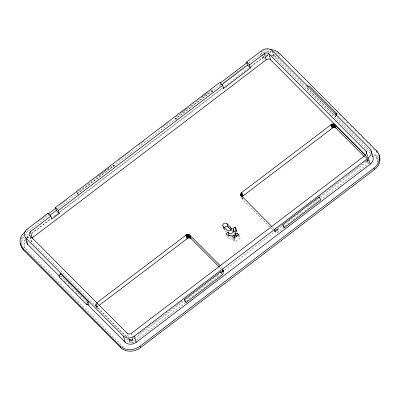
<?xml version="1.0" encoding="UTF-8"?>
<svg xmlns="http://www.w3.org/2000/svg" width="400" height="400" viewBox="0 0 400 400"><rect width="100%" height="100%" fill="white"/><g stroke="black" fill="none" stroke-linecap="round" stroke-linejoin="round"><path stroke-width="0.3" stroke-dasharray="2 1.5" d="M96.59 307.77L95.66 305.025L96.035 303.625L97.295 307.06L96.94 307.99L95.68 304.55M221.895 270.585L223.155 274.02L223.85 272.205L222.505 268.315M241.975 197.58L242.53 199.295L270.895 227.775M123.585 347.215L26.39 249.645C23.58 246.985 23.42 242.42 25.535 239.29L22.36 236.7L23.39 235.3M377.23 162.59C377.93 158.945 375.425 155.805 372.8 153.625M272.225 51.27L271.865 55.49L270.455 55.405M370.6 151.415L277.805 58.265L275.71 56.695L273.225 55.74L273.865 52.18M368.87 162.27L367.785 163.98L321.54 199.18M274.515 56.14L275.31 53.26M275.71 56.695L276.54 54.475M276.75 53.925L277.165 52.815L273.975 51.585M22.36 236.7L20.945 239.75L24.44 241.66M278.05 54.755L278.55 53.705L277.165 52.815M336.05 115.775L335.555 116.74L307.8 88.88L308.295 87.915M277.805 58.265L278.645 56.76M278.925 56.26L279.77 54.755M375 155.83L377.085 152.445M375.855 156.83L377.79 154.1M97.295 307.06L98.02 306.28L97.18 303.985M376.49 157.865L378.93 154.97M26.655 237.86L28.435 236.18L25.99 232.78L48.845 215.385M376.95 158.975L379.52 156.395M377.23 160.145L379.44 158.275M27.38 238.58L29.335 237.08L28.435 236.18M265.855 57.045L267.59 55.71L268.545 55.555M37.945 221.775L40.43 219.88M40.93 219.505L42.42 218.37M42.915 217.99L44.405 216.855M44.9 216.48L46.395 215.345M59.31 205.51L60.8 204.375M61.295 204L62.785 202.865M63.285 202.485L64.775 201.35M65.27 200.975L66.76 199.84M98.06 176.015L99.55 174.88M100.045 174.5L101.535 173.365M102.035 172.99L103.525 171.855M104.02 171.475L105.51 170.34M106.01 169.965L107.5 168.83M107.995 168.45L109.485 167.315M118.43 160.51L119.92 159.375M120.415 158.995L121.905 157.86M122.4 157.485L123.89 156.35M124.39 155.97L125.88 154.835M126.375 154.46L127.865 153.325M128.365 152.945L129.855 151.81M138.795 145.005L140.285 143.87M140.785 143.49L142.275 142.355M142.77 141.98L144.26 140.845M161.15 127.985L162.64 126.85M163.14 126.475L164.63 125.34M165.125 124.96L166.615 123.825M167.115 123.45L168.605 122.315M181.52 112.48L183.01 111.345M183.505 110.97L185 109.835M185.495 109.455L186.985 108.32M201.89 96.975L203.38 95.84M203.875 95.465L205.365 94.33M205.865 93.95L207.355 92.815M78.525 195.645L76.595 192.76L112.935 165.095L114.125 165.495L114.865 167.98M175.885 119.355L174.92 117.91L211.26 90.245L212.45 90.645L213.19 93.13M76.595 192.76L77.78 193.16L114.125 165.495M174.92 117.91L176.105 118.31L212.45 90.645M57.785 208.575L220.735 84.535M223.215 82.645L224.71 81.51M225.205 81.135L226.695 80M227.19 79.62L228.68 78.485M229.18 78.11L230.67 76.975M231.165 76.595L232.655 75.46M233.155 75.085L234.645 73.95M235.14 73.57L236.63 72.435M237.125 72.055L239.115 70.545M239.61 70.165L241.1 69.03M241.6 68.655L243.09 67.52M243.585 67.14L245.075 66.005M249.05 62.98L259.98 54.66C263.305 52.22 267.485 50.86 271.625 51.23M31.33 233.545L58.16 213.125M58.655 212.745L222.595 87.95M224.585 86.44L248.43 68.285M250.915 66.395L263.335 56.94A8.005 6.55 -20.1 0 1 264.185 56.36M31.91 233.53L50.775 219.17M54.75 216.15L56.24 215.015M60.21 211.99L222.545 88.415M250.845 66.875L264.4 56.88M232.965 238.99L230.145 238.945L227.325 237.27L229.265 235.795M238.88 234.63L240.14 238.07L235.245 241.795L233.725 240.27L235.205 239.14L234.51 238.445M237.63 237.295L238.62 236.545L240.14 238.07M136.225 340.24C134.645 341.535 132.39 343.76 130.165 342.425L128.905 338.985C130.665 340.075 132.69 338.79 133.975 337.56M137.95 334.535L139.445 333.4M139.94 333.02L141.43 331.885M141.93 331.505L143.42 330.37M143.92 329.99L176.24 305.39M176.74 305.01L178.23 303.875M178.725 303.5L180.22 302.365M180.715 301.985L182.21 300.85M278.515 227.535L280.005 226.4M280.5 226.02L281.995 224.885M319.29 196.5L327.245 190.445M327.745 190.065L329.235 188.93M329.73 188.55L331.225 187.415M331.72 187.035L333.215 185.9M333.71 185.525L335.2 184.39M335.7 184.01L337.19 182.875M337.69 182.495L339.18 181.36M339.675 180.98L345.645 176.44M346.14 176.06L347.635 174.925M348.13 174.545L349.62 173.41M350.12 173.035L351.61 171.9M352.11 171.52L353.6 170.385M354.1 170.005L355.59 168.87M356.085 168.49L357.58 167.355M358.075 166.98L364.045 162.435M364.54 162.06L366.03 160.92M134.335 338.7L184.015 300.88M184.51 300.505L186 299.37M186.5 298.99L187.99 297.855M188.485 297.48L189.975 296.345M190.475 295.965L214.815 277.435M215.31 277.055L216.805 275.925M217.3 275.545L219.785 273.655M221.77 272.14L282.38 226.005M282.875 225.625L302.25 210.875M307.715 206.72L312.685 202.935M313.18 202.56L314.67 201.425M315.165 201.045L316.66 199.91M317.155 199.53L318.645 198.4M320.63 196.885L367.33 161.335A3.2 2.62 -20.1 0 0 368.14 160.465M186.58 300.86L220.955 274.69M284.905 226.01L318.79 200.215M136.72 339.865L184.96 303.15M273.95 230.84C276.81 234.9 281.49 229.82 283.75 227.945M265.495 57.325L263.16 59.085L260.96 56.17M25.92 239.68L24.905 240.45L21.54 238.2M377.325 161.355L378.215 160.725M261.055 52.075L262.16 51.505M262.715 51.215L264.455 50.5A14.43 11.805 -20.1 0 1 268.11 49.7M265.465 53.79L266.19 56.1L267.59 55.71L266.975 52.74M60.365 276.525L61.365 276.47L86.915 302.12M23.78 247.545L24.9 247.615M231.825 237L230.375 236.625M21.525 246.065L24.44 246.505M272.32 55.575L273.225 55.74M20.585 244.475L24.16 245.335M20.465 242.915L24.065 244.12M20.585 241.335L24.16 242.89M273.945 228.58L272.26 226.965M126.295 338.615L130.165 342.425M264.38 58.16L263.54 57.325L261.515 53.63M28.12 238.01L24.605 233.97M339.215 114.43L340.54 115.755M343.18 118.41L344.5 119.735M346.705 121.945L348.025 123.27M350.665 125.925L351.985 127.25M354.63 129.905L355.95 131.23M358.15 133.44L359.475 134.765M362.115 137.42L363.435 138.745M366.08 141.395L367.4 142.72M369.6 144.93L370.92 146.26M373.565 148.91L374.885 150.235M272.025 55.52A8.005 6.55 -20.1 0 1 274.32 57L370.325 153.36M366.59 156.2L367.91 157.525L367.07 154.705M365.75 155.805L367.545 157.91M364.825 157.05L367.005 159.245M271.335 228.21L273.515 230.4M223.62 227.675L224.46 229.965L226.57 232.085M221.15 266.65L222.31 267.895M219.785 267.46L223.765 271.75M95.75 305.475L126.785 336.93M30.275 237.225L31.625 241.74L126.3 336.78M60.92 277.74L61.8 278.62M64.44 281.275L65.76 282.6M68.405 285.25L69.285 286.135M72.365 289.23L73.25 290.115M75.89 292.765L76.77 293.65M79.855 296.745L80.735 297.63M266.19 56.1L266.575 56.49M368.315 160.56L368.61 160.925M211.26 90.245L212.55 92.17M112.935 165.095L114.225 167.015M260.63 55.67L259.515 53.11M367.06 157.12L367.48 158.265M367.615 158.835L368.45 161.125M367.485 159.305L368.535 162.17M367.255 159.76L368.515 163.2M366.935 160.18L368.19 163.615M366.53 160.545L367.785 163.98M334.745 114.53L335.555 116.74M307.195 87.225L307.8 88.88M277.52 228.29L278.775 231.73M277.05 228.59L278.305 232.03M276.53 228.815L277.79 232.25M275.985 228.95L277.245 232.385M275.645 229.565L276.69 232.43M274.895 228.945L276.155 232.385M275.02 230.525L275.65 232.245M274.155 229.155L275.2 232.02M273.985 229.425L274.825 231.715M242.11 198.15L242.53 199.295M241.625 197.365L242.24 198.93M231.88 230.21L232.3 231.355M231.575 229.795L231.995 230.94A2.395 1.96 -20.1 0 1 232.455 231.845M233.985 238.36L235.245 241.795M233.305 239.125L233.725 240.27M226.695 235.55L227.325 237.27M223.735 228.4L224.15 229.545M222.94 269.615L223.85 272.205M222.44 268.675L223.28 270.965M222.785 269.815L223.835 272.68M222.66 270.285L223.705 273.15M222.22 270.165L223.475 273.605M221.49 270.95L222.12 272.67M132.48 338.695L133.74 342.135M132.01 338.995L133.27 342.435M131.495 339.22L132.75 342.655M130.95 339.355L132.205 342.79M130.395 339.4L131.655 342.835M129.86 339.35L131.115 342.79M129.355 339.21L130.615 342.65M128.53 338.685L129.785 342.12M96.36 303.205L97.615 306.645M95.805 304.08L97.065 307.515M96.235 306.265L96.86 307.985M95.66 305.025L96.78 308.19M367.275 154.455L368.115 157.275M365.815 156.255L366.49 158.515M366.655 159.08L367.33 161.335M272.475 50.785L274.325 56.99M261.65 51.295L262.49 54.12M262.66 54.685L263.335 56.94M220.295 83.99L220.755 85.545M176.105 118.31L176.7 120.3M131.49 333.245L133.34 339.455A3.2 2.62 -20.1 0 1 128.945 339.43L127.09 333.225M77.78 193.16L78.375 195.145M27.49 228.85L28.5 232.235M29.905 236.915L31.085 240.865M268.575 51.25L268.7 52.46M270.415 51.155L270.445 54.19M266.075 55.49A8.005 6.55 -20.1 0 1 268.105 55.045M26.87 238.07A8.005 6.55 -20.1 0 1 28.565 235.715M224.46 229.965A2.395 1.96 -20.1 0 1 223.995 228.535M31.63 241.74A3.2 2.62 -20.1 0 1 31.4 238.8"/><path stroke-width="0.6" d="M241.205 196.215L240.715 194.145L241.8 192.435L331.79 124.155L333.425 124.02L334.75 124.69L365.315 155.37M364.39 156.615L336.01 128.125L334.68 127.46L333.045 127.595L243.06 195.875L242.1 197.11L240.845 193.67M60.355 273.71L58.87 276.605L86.625 304.47L89.12 304.33L88.11 301.57L60.355 273.71L60.76 274.815M86.625 304.47L88.11 301.57M336.3 115.29L337.04 113.845L309.285 85.985L306.79 86.12M236.575 236.845C233.08 234.205 238.78 230.03 234.84 227.155L232.9 228.63L233.95 231.495M234.045 236.275L234.98 235.12L234.95 233.145M25.525 231.225L21.895 235.145A14.43 11.805 -20.1 0 0 22.92 248.37L23.375 249.925L120.695 347.62C126.015 352.74 134.89 352.01 140.485 347.71L374.475 169.595C378.895 166.4 381.585 160.1 378.93 154.97M26.72 229.51L47.995 213.24L50.855 216.115L51.785 219.22L59.25 213.535L58.325 210.43L55.465 207.555L219.83 82.44L222.69 85.31L223.62 88.415L250.42 68.01L249.495 64.905L246.63 62.035L262.335 50.155A8.005 6.55 -20.1 0 1 271.795 50.2L369.79 148.475A8.005 6.55 -20.1 0 1 368.345 158.005M48.38 213.83L55.83 208.16M220.27 82.985L247.095 62.565M49.795 215.43L56.33 210.455L55.465 207.555M221.75 84.785L247.56 65.14L246.63 62.035M29.775 235.53A3.2 2.62 -20.1 0 1 30.35 231.72L50.855 216.115M58.325 210.43L222.69 85.31M249.495 64.905L264.34 53.605A3.2 2.62 -20.1 0 1 268.735 53.625L366.06 151.315L366.73 153.575M31.895 238.195A3.2 2.62 -20.1 0 1 32.205 237.93L266.195 59.815A3.2 2.62 -20.1 0 1 270.59 59.835L365.71 155.315M220.275 265.775L189.715 235.095L188.385 234.43L186.75 234.56L96.765 302.84L97.18 303.985M99.015 305.52L188.01 238L189.645 237.865L190.97 238.53L219.35 267.02M232.9 228.63C236.31 231.615 230.335 235.645 228.005 232.355L226.065 233.83C228.59 238.175 234.49 232.095 234.785 237.995M234.16 232.07L236.1 230.59L234.84 227.155M233.95 235.705L232.465 236.835L233.985 238.36L238.88 234.63L237.36 233.105L235.88 234.235L236.715 236.525M25.47 237.71L123.355 336.065A8.005 6.55 -20.1 0 0 134.355 336.125L368.34 158L370.195 164.21L136.205 342.33A8.005 6.55 -20.1 0 1 125.22 342.27L87.34 304.26M184.365 299.495L220.705 271.83L222.635 274.715L186.295 302.38L185.105 301.98L184.365 299.495L186.295 302.38M282.69 224.65L319.03 196.985L320.96 199.865L284.62 227.535L283.43 227.135L282.69 224.65L284.62 227.535M22.915 248.375L120.23 346.065A14.405 11.785 -20.1 0 0 140.03 346.17L374.01 168.04A14.405 11.785 -20.1 0 0 376.61 150.905L279.305 53.2A14.43 11.805 -20.1 0 0 269.955 49.605M335.045 113.955L337.04 113.845M247.56 65.14L250.42 68.01M222.8 87.595L223.62 88.415M271.82 226.525L240.785 195.07M223.62 227.675L223.2 226.525A2.395 1.96 -20.1 0 1 223.64 223.675A2.395 1.96 -20.1 0 1 226.935 223.685L230.735 227.5L231.365 229.22M235.18 233.535L235.88 234.235M226.935 223.685L228.19 227.12L231.15 230.09M223.2 226.525L227 230.345A2.395 1.96 -20.1 0 0 230.295 230.355A2.395 1.96 -20.1 0 0 230.735 227.5M29.77 235.53L127.09 333.225M26.34 241.555A8.005 6.55 -20.1 0 0 27.9 244.58L59.595 276.41M56.33 210.455L59.25 213.535M23.375 249.925L21.535 247.405L20.465 242.915M236.1 230.59L236.66 231.355M334.75 124.69L336.01 128.125M334.375 124.385L335.63 127.825M333.925 124.16L335.185 127.6M333.425 124.02L334.68 127.46M332.885 123.975L334.145 127.41M332.335 124.02L333.59 127.455M331.79 124.155L333.045 127.595M331.27 124.375L332.53 127.815M330.8 124.675L332.06 128.115M241.8 192.435L243.06 195.875M241.395 192.8L242.655 196.24M241.075 193.22L242.33 196.655M240.715 194.145L241.555 196.435M240.7 194.615L241.325 196.335M237.36 233.105L238.2 235.395M228.005 232.355L229.265 235.795M189.715 235.095L190.97 238.53M189.335 234.79L190.595 238.23M188.89 234.565L190.145 238.005M188.385 234.43L189.645 237.865M187.85 234.38L189.105 237.815M187.295 234.425L188.555 237.86M186.75 234.56L188.01 238M186.23 234.785L187.49 238.22M185.765 235.085L187.02 238.52M376.625 150.895L377.085 152.445M371.145 150.67L372.995 156.88M374.01 168.04L374.475 169.595M319.03 196.985L319.33 197.98M268.74 53.625L270.595 59.835M264.34 53.605L266.195 59.815M220.705 271.83L221.005 272.825M140.02 346.16L140.485 347.71M134.35 336.12L136.205 342.33M123.355 336.065L125.21 342.275M120.23 346.065L120.695 347.62M47.995 213.24L48.34 214.4M30.355 231.72L32.205 237.93M26.04 238.375L27.89 244.585M372.665 156.085A8.005 6.55 -20.1 0 1 370.2 164.215M224.155 228.015A2.395 1.96 -20.1 0 1 228.19 227.12M25.475 237.705A8.005 6.55 -20.1 0 1 26.715 229.505M127.095 333.22A3.2 2.62 -20.1 0 0 131.49 333.25L365.48 155.13A3.2 2.62 -20.1 0 0 366.055 151.32"/></g></svg>
